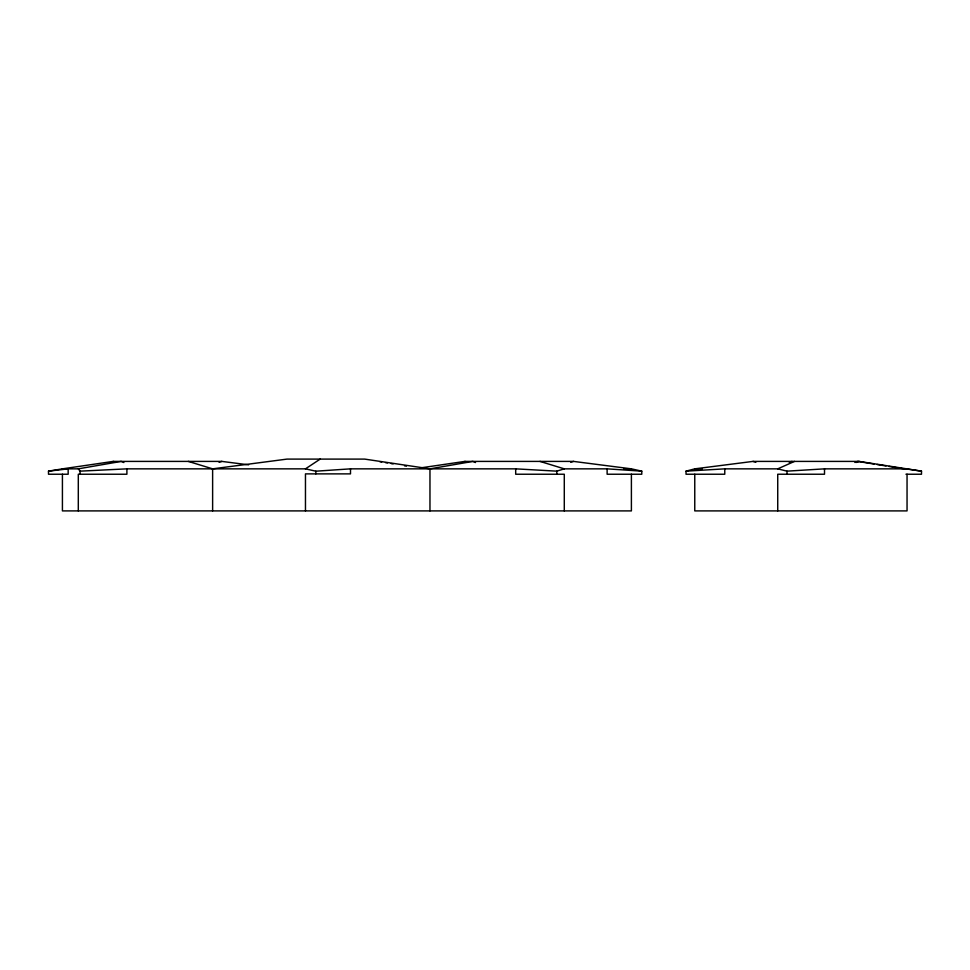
<?xml version="1.0" encoding="UTF-8"?>
<svg xmlns="http://www.w3.org/2000/svg" width="970" height="970" viewBox="0 0 970 970"><rect width="100%" height="100%" fill="white"/><g stroke="black" fill="none" stroke-linecap="round" stroke-linejoin="round"><path stroke-width="1.45" d="M48.5 471.153L68.167 468.849L68.167 474.233L48.5 474.233L48.5 471.153L62.419 468.849L78.303 468.849L80.086 471.153L126.9 468.849L305.465 468.849L320.185 459.101M724.772 468.849L724.772 474.233L686.032 474.233L686.032 471.153L724.772 468.849L777.734 468.849L794.491 461.405M854.897 462.46L857.638 461.405L874.079 464.048M789.265 462.46L792.017 461.405M856.328 462.46L859.165 461.405L921.5 471.153L921.5 474.233L905.944 474.233M219.075 462.278L221.887 461.405L248.599 464.836M570.724 462.278L573.549 461.405L631.397 468.849L641.776 471.153L641.776 474.233L607.123 474.233L607.123 468.849L564.285 468.849L539.975 461.405M305.465 468.849L315.844 471.19L350.497 468.849L515.688 468.849L556.78 471.153L564.285 468.849M686.032 471.153L694.762 468.849L752.987 461.405L859.165 461.405M78.303 468.849L121.141 461.405L123.869 462.544M188.325 461.405L212.624 468.849L287.011 459.101L364.671 459.101L429.965 468.849L472.79 461.405L475.53 462.544M62.419 468.849L113.199 461.405L221.887 461.405M420.046 467.976L464.848 461.405L573.549 461.405M777.734 468.849L787.01 471.153L824.512 468.849L907.047 468.849M624.001 468.849L631.397 468.849M694.762 468.849L702.304 468.849M607.123 468.849L641.776 471.153M905.944 468.849L921.5 471.153M877.074 464.521L886.046 465.964M889.029 466.449L903.979 468.849M379.828 461.684L381.731 461.999M385.526 462.641L387.43 462.957M391.225 463.599L393.117 463.927M404.514 465.842L406.406 466.158M752.987 461.405L755.836 462.278M464.848 461.405L467.649 462.399M113.199 461.405L116 462.399M907.047 474.233L907.047 510.899L694.762 510.899L694.762 474.233M824.512 468.849L824.512 474.233L777.734 474.233L777.734 510.899M787.01 471.153L787.01 474.233M631.397 474.233L631.397 510.899L62.419 510.899L62.419 474.233M564.285 510.899L564.285 474.233L515.688 474.233L515.688 468.849M556.78 471.153L556.78 474.233M429.965 468.849L429.965 510.899M350.497 468.849L350.497 473.881L305.465 473.881L305.465 510.899M315.844 471.19L315.844 473.881M212.624 468.849L212.624 510.899M126.9 468.849L126.9 474.233L78.303 474.233L78.303 510.899M80.086 471.153L80.086 474.233"/></g></svg>
